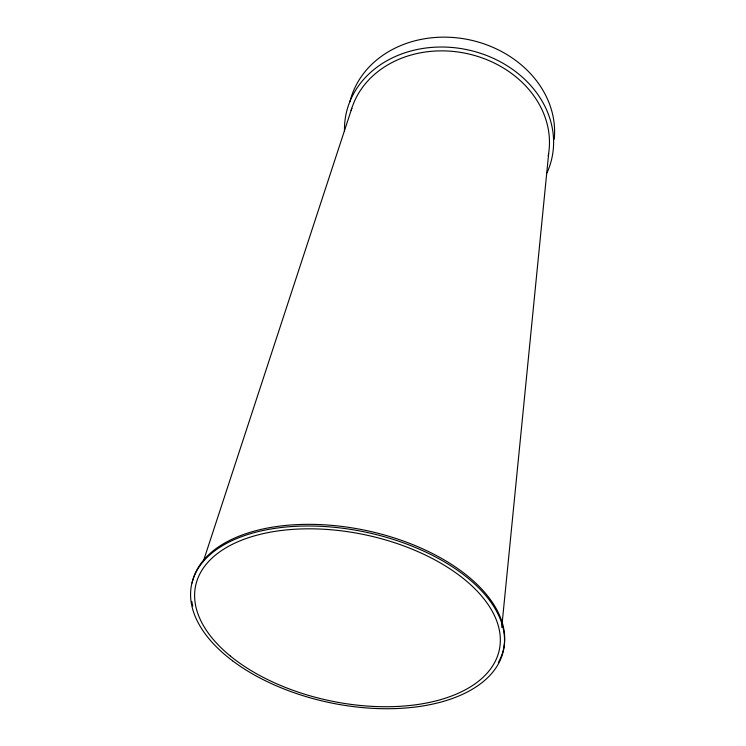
<?xml version="1.0" encoding="UTF-8"?>
<svg xmlns="http://www.w3.org/2000/svg" width="746" height="746" viewBox="0 0 746 746"><rect width="100%" height="100%" fill="white"/><g stroke="black" fill="none" stroke-linecap="round" stroke-linejoin="round"><path stroke-width="1.12" d="M501.732 627.405L548.795 152.268A101.186 84.55 11.9 0 0 466.464 53.47A101.186 84.55 11.9 0 0 351.142 110.473M203.49 560.843L351.823 108.245M548.627 153.415A101.186 84.55 11.9 0 1 548.235 155.709M192.766 606.041A159.187 87.179 11.9 0 1 191.806 601.407M192.104 583.027A159.187 87.179 11.9 0 1 379.015 533.53A159.187 87.179 11.9 0 1 498.328 662.607M349.874 101.932A104.048 87.599 11.9 0 1 465.961 39.146A104.048 87.599 11.9 0 1 554.222 139.213M344.493 131.427A105.242 87.963 11.9 0 1 466.548 49.581A105.242 87.963 11.9 0 1 546.911 172.997M230.355 656.042A155.196 84.83 11.9 0 0 491.11 668.183A155.196 84.83 11.9 0 0 320.939 529.091A155.196 84.83 11.9 0 0 230.355 656.042M232.538 660.788A159.374 87.123 11.9 0 0 497.582 665.273A159.374 87.123 11.9 0 0 312.546 526.033A159.374 87.123 11.9 0 0 232.538 660.788"/></g></svg>
